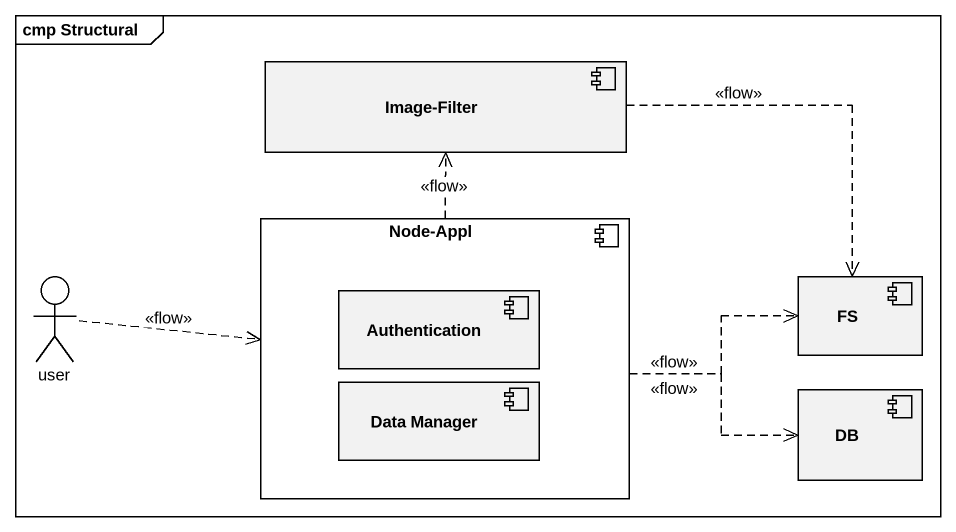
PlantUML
@startuml
mainframe cmp Structural
component "Image-Filter" as Image_Filter
component "Node-Appl" as Node_Appl {
  component Authentication
  component "Data Manager" as Data_Manager
}
actor user
component FS
component DB
Image_Filter .right.> FS : <<flow>>
Node_Appl .up.> Image_Filter : <<flow>>
Node_Appl .right.> FS : <<flow>>
Node_Appl .right.> DB : <<flow>>
user .right.> Node_Appl : <<flow>>
@enduml
